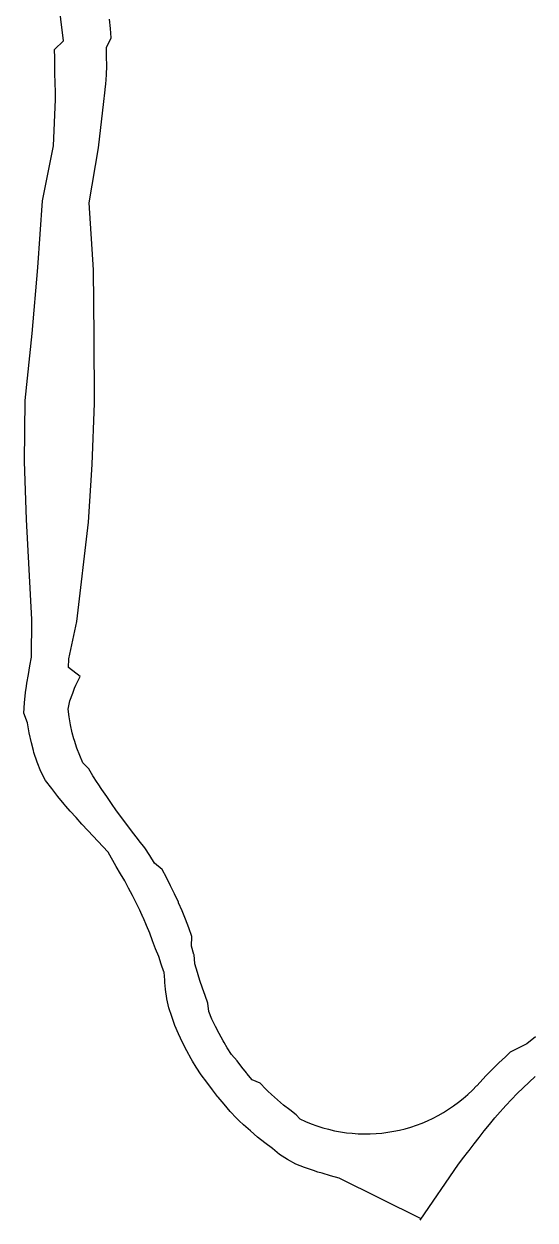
# Model space of a CAD drawing. Extents: x 543427 to 1094619, y 1843191 to 3687312.
# Drawn here: x 1091858.5 to 1091976.3, y 3685197.7 to 3685473.6 of the extents above; entities that cross this region are included whole.
import ezdxf

# ---------------------------------------------------------------- set-up
doc = ezdxf.new("R2010")
doc.units = 0
doc.layers.add('GPMB', color=7, linetype='Continuous')
doc.layers.add('SanNen', color=7, linetype='Continuous')

# ---------------------------------------------------------------- blocks, each defined once
blk = doc.blocks.new('1')
at = {"layer": 'GPMB'}
for p, q in [((5462.4561, 18425.194), (5462.442, 18425.3086)), ((5462.4561, 18425.194), (5462.442, 18425.3086)), ((5462.4561, 18425.194), (5462.442, 18425.3086)), ((5462.5645, 18425.2223), (5462.5625, 18425.2437)), ((5462.5645, 18425.2223), (5462.5625, 18425.2437)), ((5462.5661, 18425.2009), (5462.5645, 18425.2223)), ((5462.5661, 18425.2009), (5462.5645, 18425.2223)), ((5462.4352, 18425.1738), (5462.4561, 18425.194)), ((5462.4352, 18425.1738), (5462.4561, 18425.194)), ((5462.4352, 18425.1738), (5462.4561, 18425.194)), ((5462.5549, 18425.179), (5462.5661, 18425.2009)), ((5462.5549, 18425.179), (5462.5661, 18425.2009)), ((5462.4359, 18425.155), (5462.4352, 18425.1738)), ((5462.4359, 18425.155), (5462.4352, 18425.1738)), ((5462.4359, 18425.155), (5462.4352, 18425.1738)), ((5462.5556, 18425.1578), (5462.5549, 18425.179)), ((5462.5556, 18425.1578), (5462.5549, 18425.179)), ((5462.4361, 18425.1362), (5462.4359, 18425.155)), ((5462.4361, 18425.1362), (5462.4359, 18425.155)), ((5462.4361, 18425.1362), (5462.4359, 18425.155)), ((5462.4365, 18425.1174), (5462.4361, 18425.1362)), ((5462.4365, 18425.1174), (5462.4361, 18425.1362)), ((5462.4365, 18425.1174), (5462.4361, 18425.1362)), ((5462.5552, 18425.1154), (5462.5559, 18425.1366)), ((5462.5552, 18425.1154), (5462.5559, 18425.1366)), ((5462.5559, 18425.1366), (5462.5556, 18425.1578)), ((5462.5559, 18425.1366), (5462.5556, 18425.1578)), ((5462.4372, 18425.0985), (5462.4365, 18425.1174)), ((5462.4372, 18425.0985), (5462.4365, 18425.1174)), ((5462.4372, 18425.0985), (5462.4365, 18425.1174)), ((5462.5534, 18425.0942), (5462.5552, 18425.1154)), ((5462.5534, 18425.0942), (5462.5552, 18425.1154)), ((5462.4373, 18425.0938), (5462.4372, 18425.0985)), ((5462.4373, 18425.0938), (5462.4372, 18425.0985)), ((5462.4373, 18425.0938), (5462.4372, 18425.0985)), ((5462.4375, 18425.0788), (5462.4373, 18425.0938)), ((5462.4375, 18425.0788), (5462.4373, 18425.0938)), ((5462.4375, 18425.0788), (5462.4373, 18425.0938)), ((5462.4378, 18425.0587), (5462.4375, 18425.0788)), ((5462.4378, 18425.0587), (5462.4375, 18425.0788)), ((5462.4378, 18425.0587), (5462.4375, 18425.0788)), ((5462.5515, 18425.074), (5462.5529, 18425.0889)), ((5462.5515, 18425.074), (5462.5529, 18425.0889)), ((5462.5529, 18425.0889), (5462.5534, 18425.0942)), ((5462.5529, 18425.0889), (5462.5534, 18425.0942)), ((5462.4335, 18424.9515), (5462.4378, 18425.0587)), ((5462.4335, 18424.9515), (5462.4378, 18425.0587)), ((5462.4335, 18424.9515), (5462.4378, 18425.0587)), ((5462.5367, 18424.9471), (5462.5495, 18425.054)), ((5462.5367, 18424.9471), (5462.5495, 18425.054)), ((5462.5495, 18425.054), (5462.5515, 18425.074)), ((5462.5495, 18425.054), (5462.5515, 18425.074)), ((5462.4075, 18424.8246), (5462.4335, 18424.9515)), ((5462.4075, 18424.8246), (5462.4335, 18424.9515)), ((5462.4075, 18424.8246), (5462.4335, 18424.9515)), ((5462.5153, 18424.82), (5462.5367, 18424.9471)), ((5462.5153, 18424.82), (5462.5367, 18424.9471)), ((5462.3968, 18424.6715), (5462.4075, 18424.8246)), ((5462.3968, 18424.6715), (5462.4075, 18424.8246)), ((5462.3968, 18424.6715), (5462.4075, 18424.8246)), ((5462.525, 18424.6661), (5462.5153, 18424.82)), ((5462.525, 18424.6661), (5462.5153, 18424.82)), ((5462.3836, 18424.5186), (5462.3968, 18424.6715)), ((5462.3836, 18424.5186), (5462.3968, 18424.6715)), ((5462.3836, 18424.5186), (5462.3968, 18424.6715)), ((5462.5265, 18424.5126), (5462.525, 18424.6661)), ((5462.5265, 18424.5126), (5462.525, 18424.6661)), ((5462.3677, 18424.3646), (5462.3836, 18424.5186)), ((5462.3677, 18424.3646), (5462.3836, 18424.5186)), ((5462.3677, 18424.3646), (5462.3836, 18424.5186)), ((5462.5276, 18424.3579), (5462.5265, 18424.5126)), ((5462.5276, 18424.3579), (5462.5265, 18424.5126)), ((5462.3664, 18424.2234), (5462.3677, 18424.3646)), ((5462.3664, 18424.2234), (5462.3677, 18424.3646)), ((5462.3664, 18424.2234), (5462.3677, 18424.3646)), ((5462.5222, 18424.2169), (5462.5276, 18424.3579)), ((5462.5222, 18424.2169), (5462.5276, 18424.3579)), ((5462.3709, 18424.0899), (5462.3664, 18424.2234)), ((5462.3709, 18424.0899), (5462.3664, 18424.2234)), ((5462.3709, 18424.0899), (5462.3664, 18424.2234)), ((5462.514, 18424.0839), (5462.5222, 18424.2169)), ((5462.514, 18424.0839), (5462.5222, 18424.2169)), ((5462.3833, 18423.8592), (5462.3709, 18424.0899)), ((5462.3833, 18423.8592), (5462.3709, 18424.0899)), ((5462.3833, 18423.8592), (5462.3709, 18424.0899)), ((5462.4871, 18423.8549), (5462.514, 18424.0839)), ((5462.4871, 18423.8549), (5462.514, 18424.0839)), ((5462.3824, 18423.7722), (5462.3833, 18423.8592)), ((5462.3824, 18423.7722), (5462.3833, 18423.8592)), ((5462.3824, 18423.7722), (5462.3833, 18423.8592)), ((5462.4688, 18423.7686), (5462.4871, 18423.8549)), ((5462.4688, 18423.7686), (5462.4871, 18423.8549)), ((5462.3754, 18423.7325), (5462.3789, 18423.7523)), ((5462.3754, 18423.7325), (5462.3789, 18423.7523)), ((5462.3754, 18423.7325), (5462.3789, 18423.7523)), ((5462.3789, 18423.7523), (5462.3824, 18423.7722)), ((5462.3789, 18423.7523), (5462.3824, 18423.7722)), ((5462.3789, 18423.7523), (5462.3824, 18423.7722)), ((5462.4679, 18423.7486), (5462.4688, 18423.7686)), ((5462.4679, 18423.7486), (5462.4688, 18423.7686)), ((5462.3719, 18423.7126), (5462.3754, 18423.7325)), ((5462.3719, 18423.7126), (5462.3754, 18423.7325)), ((5462.3719, 18423.7126), (5462.3754, 18423.7325)), ((5462.4944, 18423.7275), (5462.4679, 18423.7486)), ((5462.4944, 18423.7275), (5462.4679, 18423.7486)), ((5462.4845, 18423.7079), (5462.4944, 18423.7275)), ((5462.4845, 18423.7079), (5462.4944, 18423.7275)), ((5462.3685, 18423.6906), (5462.3706, 18423.7054)), ((5462.3685, 18423.6906), (5462.3706, 18423.7054)), ((5462.3685, 18423.6906), (5462.3706, 18423.7054)), ((5462.3706, 18423.7054), (5462.3719, 18423.7126)), ((5462.3706, 18423.7054), (5462.3719, 18423.7126)), ((5462.3706, 18423.7054), (5462.3719, 18423.7126)), ((5462.4774, 18423.6895), (5462.4813, 18423.7007)), ((5462.4774, 18423.6895), (5462.4813, 18423.7007)), ((5462.4813, 18423.7007), (5462.4845, 18423.7079)), ((5462.4813, 18423.7007), (5462.4845, 18423.7079)), ((5462.3662, 18423.6671), (5462.3685, 18423.6906)), ((5462.3662, 18423.6671), (5462.3685, 18423.6906)), ((5462.3662, 18423.6671), (5462.3685, 18423.6906)), ((5462.4671, 18423.6526), (5462.4704, 18423.6713)), ((5462.4671, 18423.6526), (5462.4704, 18423.6713)), ((5462.4704, 18423.6713), (5462.4774, 18423.6895)), ((5462.4704, 18423.6713), (5462.4774, 18423.6895)), ((5462.3651, 18423.6435), (5462.3662, 18423.6671)), ((5462.3651, 18423.6435), (5462.3662, 18423.6671)), ((5462.3651, 18423.6435), (5462.3662, 18423.6671)), ((5462.3736, 18423.6208), (5462.3651, 18423.6435)), ((5462.3736, 18423.6208), (5462.3651, 18423.6435)), ((5462.3736, 18423.6208), (5462.3651, 18423.6435)), ((5462.4693, 18423.6343), (5462.4671, 18423.6526)), ((5462.4693, 18423.6343), (5462.4671, 18423.6526)), ((5462.3772, 18423.5978), (5462.3736, 18423.6208)), ((5462.3772, 18423.5978), (5462.3736, 18423.6208)), ((5462.3772, 18423.5978), (5462.3736, 18423.6208)), ((5462.4724, 18423.616), (5462.4693, 18423.6343)), ((5462.4724, 18423.616), (5462.4693, 18423.6343)), ((5462.4763, 18423.598), (5462.4724, 18423.616)), ((5462.4763, 18423.598), (5462.4724, 18423.616)), ((5462.3821, 18423.5749), (5462.3772, 18423.5978)), ((5462.3821, 18423.5749), (5462.3772, 18423.5978)), ((5462.3821, 18423.5749), (5462.3772, 18423.5978)), ((5462.4802, 18423.5836), (5462.4763, 18423.598)), ((5462.4802, 18423.5836), (5462.4763, 18423.598)), ((5462.387, 18423.5568), (5462.3821, 18423.5749)), ((5462.387, 18423.5568), (5462.3821, 18423.5749)), ((5462.387, 18423.5568), (5462.3821, 18423.5749)), ((5462.4812, 18423.5801), (5462.4802, 18423.5836)), ((5462.4812, 18423.5801), (5462.4802, 18423.5836)), ((5462.4869, 18423.5625), (5462.4812, 18423.5801)), ((5462.4869, 18423.5625), (5462.4812, 18423.5801)), ((5462.4935, 18423.5453), (5462.4869, 18423.5625)), ((5462.4935, 18423.5453), (5462.4869, 18423.5625)), ((5462.3882, 18423.5524), (5462.387, 18423.5568)), ((5462.3882, 18423.5524), (5462.387, 18423.5568)), ((5462.3882, 18423.5524), (5462.387, 18423.5568)), ((5462.3955, 18423.5302), (5462.3882, 18423.5524)), ((5462.3955, 18423.5302), (5462.3882, 18423.5524)), ((5462.3955, 18423.5302), (5462.3882, 18423.5524)), ((5462.5009, 18423.5283), (5462.4935, 18423.5453)), ((5462.5009, 18423.5283), (5462.4935, 18423.5453)), ((5462.4038, 18423.5084), (5462.3955, 18423.5302)), ((5462.4038, 18423.5084), (5462.3955, 18423.5302)), ((5462.4038, 18423.5084), (5462.3955, 18423.5302)), ((5462.4144, 18423.4876), (5462.4038, 18423.5084)), ((5462.4144, 18423.4876), (5462.4038, 18423.5084)), ((5462.4144, 18423.4876), (5462.4038, 18423.5084)), ((5462.5147, 18423.5147), (5462.5009, 18423.5283)), ((5462.5147, 18423.5147), (5462.5009, 18423.5283)), ((5462.5236, 18423.4989), (5462.5147, 18423.5147)), ((5462.5236, 18423.4989), (5462.5147, 18423.5147)), ((5462.4296, 18423.4694), (5462.4144, 18423.4876)), ((5462.4296, 18423.4694), (5462.4144, 18423.4876)), ((5462.4296, 18423.4694), (5462.4144, 18423.4876)), ((5462.5334, 18423.4835), (5462.5236, 18423.4989)), ((5462.5334, 18423.4835), (5462.5236, 18423.4989)), ((5462.5359, 18423.4798), (5462.5334, 18423.4835)), ((5462.5359, 18423.4798), (5462.5334, 18423.4835)), ((5462.5444, 18423.4674), (5462.5359, 18423.4798)), ((5462.5444, 18423.4674), (5462.5359, 18423.4798)), ((5462.4432, 18423.4507), (5462.4296, 18423.4694)), ((5462.4432, 18423.4507), (5462.4296, 18423.4694)), ((5462.4432, 18423.4507), (5462.4296, 18423.4694)), ((5462.4577, 18423.4329), (5462.4432, 18423.4507)), ((5462.4577, 18423.4329), (5462.4432, 18423.4507)), ((5462.4577, 18423.4329), (5462.4432, 18423.4507)), ((5462.5558, 18423.4509), (5462.5444, 18423.4674)), ((5462.5558, 18423.4509), (5462.5444, 18423.4674)), ((5462.5671, 18423.4345), (5462.5558, 18423.4509)), ((5462.5671, 18423.4345), (5462.5558, 18423.4509)), ((5462.4614, 18423.4285), (5462.4577, 18423.4329)), ((5462.4614, 18423.4285), (5462.4577, 18423.4329)), ((5462.4614, 18423.4285), (5462.4577, 18423.4329)), ((5462.4716, 18423.4173), (5462.4614, 18423.4285)), ((5462.4716, 18423.4173), (5462.4614, 18423.4285)), ((5462.4716, 18423.4173), (5462.4614, 18423.4285)), ((5462.5784, 18423.418), (5462.5671, 18423.4345)), ((5462.5784, 18423.418), (5462.5671, 18423.4345)), ((5462.4851, 18423.4023), (5462.4716, 18423.4173)), ((5462.4851, 18423.4023), (5462.4716, 18423.4173)), ((5462.4851, 18423.4023), (5462.4716, 18423.4173)), ((5462.4986, 18423.3874), (5462.4851, 18423.4023)), ((5462.4986, 18423.3874), (5462.4851, 18423.4023)), ((5462.4986, 18423.3874), (5462.4851, 18423.4023)), ((5462.618, 18423.3646), (5462.5784, 18423.418)), ((5462.618, 18423.3646), (5462.5784, 18423.418)), ((5462.5121, 18423.3724), (5462.4986, 18423.3874)), ((5462.5121, 18423.3724), (5462.4986, 18423.3874)), ((5462.5121, 18423.3724), (5462.4986, 18423.3874)), ((5462.5593, 18423.3225), (5462.5121, 18423.3724)), ((5462.5593, 18423.3225), (5462.5121, 18423.3724)), ((5462.5593, 18423.3225), (5462.5121, 18423.3724)), ((5462.6287, 18423.3511), (5462.618, 18423.3646)), ((5462.6287, 18423.3511), (5462.618, 18423.3646)), ((5462.6306, 18423.3488), (5462.6287, 18423.3511)), ((5462.6306, 18423.3488), (5462.6287, 18423.3511)), ((5462.6433, 18423.3322), (5462.6306, 18423.3488)), ((5462.6433, 18423.3322), (5462.6306, 18423.3488)), ((5462.5778, 18423.2896), (5462.5593, 18423.3225)), ((5462.5778, 18423.2896), (5462.5593, 18423.3225)), ((5462.5778, 18423.2896), (5462.5593, 18423.3225)), ((5462.6553, 18423.315), (5462.6433, 18423.3322)), ((5462.6553, 18423.315), (5462.6433, 18423.3322)), ((5462.6661, 18423.297), (5462.6553, 18423.315)), ((5462.6661, 18423.297), (5462.6553, 18423.315)), ((5462.5874, 18423.2729), (5462.5778, 18423.2896)), ((5462.5874, 18423.2729), (5462.5778, 18423.2896)), ((5462.5874, 18423.2729), (5462.5778, 18423.2896)), ((5462.6832, 18423.2826), (5462.6661, 18423.297)), ((5462.6832, 18423.2826), (5462.6661, 18423.297)), ((5462.6933, 18423.264), (5462.6832, 18423.2826)), ((5462.6933, 18423.264), (5462.6832, 18423.2826)), ((5462.5972, 18423.2565), (5462.5874, 18423.2729)), ((5462.5972, 18423.2565), (5462.5874, 18423.2729)), ((5462.5972, 18423.2565), (5462.5874, 18423.2729)), ((5462.6059, 18423.2395), (5462.5972, 18423.2565)), ((5462.6059, 18423.2395), (5462.5972, 18423.2565)), ((5462.6059, 18423.2395), (5462.5972, 18423.2565)), ((5462.703, 18423.2452), (5462.6933, 18423.264)), ((5462.703, 18423.2452), (5462.6933, 18423.264)), ((5462.615, 18423.2226), (5462.6059, 18423.2395)), ((5462.615, 18423.2226), (5462.6059, 18423.2395)), ((5462.615, 18423.2226), (5462.6059, 18423.2395)), ((5462.7122, 18423.2262), (5462.703, 18423.2452)), ((5462.7122, 18423.2262), (5462.703, 18423.2452)), ((5462.6238, 18423.2056), (5462.615, 18423.2226)), ((5462.6238, 18423.2056), (5462.615, 18423.2226)), ((5462.6238, 18423.2056), (5462.615, 18423.2226)), ((5462.6321, 18423.1884), (5462.6238, 18423.2056)), ((5462.6321, 18423.1884), (5462.6238, 18423.2056)), ((5462.6321, 18423.1884), (5462.6238, 18423.2056)), ((5462.721, 18423.207), (5462.7122, 18423.2262)), ((5462.721, 18423.207), (5462.7122, 18423.2262)), ((5462.7215, 18423.2059), (5462.721, 18423.207)), ((5462.7215, 18423.2059), (5462.721, 18423.207)), ((5462.7294, 18423.1875), (5462.7215, 18423.2059)), ((5462.7294, 18423.1875), (5462.7215, 18423.2059)), ((5462.6401, 18423.171), (5462.6321, 18423.1884)), ((5462.6401, 18423.171), (5462.6321, 18423.1884)), ((5462.6401, 18423.171), (5462.6321, 18423.1884)), ((5462.7373, 18423.1679), (5462.7294, 18423.1875)), ((5462.7373, 18423.1679), (5462.7294, 18423.1875)), ((5462.6405, 18423.1701), (5462.6401, 18423.171)), ((5462.6405, 18423.1701), (5462.6401, 18423.171)), ((5462.6405, 18423.1701), (5462.6401, 18423.171)), ((5462.6477, 18423.1535), (5462.6405, 18423.1701)), ((5462.6477, 18423.1535), (5462.6405, 18423.1701)), ((5462.6477, 18423.1535), (5462.6405, 18423.1701)), ((5462.6548, 18423.1357), (5462.6477, 18423.1535)), ((5462.6548, 18423.1357), (5462.6477, 18423.1535)), ((5462.6548, 18423.1357), (5462.6477, 18423.1535)), ((5462.7447, 18423.1482), (5462.7373, 18423.1679)), ((5462.7447, 18423.1482), (5462.7373, 18423.1679)), ((5462.7518, 18423.1282), (5462.7447, 18423.1482)), ((5462.7518, 18423.1282), (5462.7447, 18423.1482)), ((5462.6616, 18423.1178), (5462.6548, 18423.1357)), ((5462.6616, 18423.1178), (5462.6548, 18423.1357)), ((5462.6616, 18423.1178), (5462.6548, 18423.1357)), ((5462.6679, 18423.0998), (5462.6616, 18423.1178)), ((5462.6679, 18423.0998), (5462.6616, 18423.1178)), ((5462.6679, 18423.0998), (5462.6616, 18423.1178)), ((5462.7509, 18423.1058), (5462.7518, 18423.1282)), ((5462.7509, 18423.1058), (5462.7518, 18423.1282)), ((5462.6759, 18423.0822), (5462.6679, 18423.0998)), ((5462.6759, 18423.0822), (5462.6679, 18423.0998)), ((5462.6759, 18423.0822), (5462.6679, 18423.0998)), ((5462.7568, 18423.0865), (5462.7509, 18423.1058)), ((5462.7568, 18423.0865), (5462.7509, 18423.1058)), ((5462.6813, 18423.0645), (5462.6759, 18423.0822)), ((5462.6813, 18423.0645), (5462.6759, 18423.0822)), ((5462.6813, 18423.0645), (5462.6759, 18423.0822)), ((5462.6815, 18423.0639), (5462.6813, 18423.0645)), ((5462.6815, 18423.0639), (5462.6813, 18423.0645)), ((5462.6815, 18423.0639), (5462.6813, 18423.0645)), ((5462.6877, 18423.0464), (5462.6815, 18423.0639)), ((5462.6877, 18423.0464), (5462.6815, 18423.0639)), ((5462.6877, 18423.0464), (5462.6815, 18423.0639)), ((5462.757, 18423.0858), (5462.7568, 18423.0865)), ((5462.757, 18423.0858), (5462.7568, 18423.0865)), ((5462.7587, 18423.0653), (5462.757, 18423.0858)), ((5462.7587, 18423.0653), (5462.757, 18423.0858)), ((5462.759, 18423.0646), (5462.7587, 18423.0653)), ((5462.759, 18423.0646), (5462.7587, 18423.0653)), ((5462.7648, 18423.0453), (5462.759, 18423.0646)), ((5462.7648, 18423.0453), (5462.759, 18423.0646)), ((5462.6878, 18423.0457), (5462.6877, 18423.0464)), ((5462.6878, 18423.0457), (5462.6877, 18423.0464)), ((5462.6878, 18423.0457), (5462.6877, 18423.0464)), ((5462.6895, 18423.0271), (5462.6878, 18423.0457)), ((5462.6895, 18423.0271), (5462.6878, 18423.0457)), ((5462.6895, 18423.0271), (5462.6878, 18423.0457)), ((5462.7651, 18423.0446), (5462.7648, 18423.0453)), ((5462.7651, 18423.0446), (5462.7648, 18423.0453)), ((5462.7665, 18423.0396), (5462.7651, 18423.0446)), ((5462.7665, 18423.0396), (5462.7651, 18423.0446)), ((5462.7704, 18423.0268), (5462.7665, 18423.0396)), ((5462.7665, 18423.0396), (5462.7665, 18423.0396)), ((5462.7704, 18423.0268), (5462.7665, 18423.0396)), ((5462.7665, 18423.0396), (5462.7665, 18423.0396)), ((5462.6896, 18423.0264), (5462.6895, 18423.0271)), ((5462.6896, 18423.0264), (5462.6895, 18423.0271)), ((5462.6896, 18423.0264), (5462.6895, 18423.0271)), ((5462.69, 18423.0216), (5462.6896, 18423.0264)), ((5462.69, 18423.0216), (5462.6896, 18423.0264)), ((5462.69, 18423.0216), (5462.6896, 18423.0264)), ((5462.6915, 18423.0063), (5462.69, 18423.0216)), ((5462.69, 18423.0216), (5462.69, 18423.0216)), ((5462.6915, 18423.0063), (5462.69, 18423.0216)), ((5462.69, 18423.0216), (5462.69, 18423.0216)), ((5462.6915, 18423.0063), (5462.69, 18423.0216)), ((5462.69, 18423.0216), (5462.69, 18423.0216)), ((5462.7706, 18423.0262), (5462.7704, 18423.0268)), ((5462.7706, 18423.0262), (5462.7704, 18423.0268)), ((5462.7764, 18423.0091), (5462.7706, 18423.0262)), ((5462.7764, 18423.0091), (5462.7706, 18423.0262)), ((5462.7766, 18423.0085), (5462.7764, 18423.0091)), ((5462.7766, 18423.0085), (5462.7764, 18423.0091)), ((5462.7827, 18422.9916), (5462.7766, 18423.0085)), ((5462.7827, 18422.9916), (5462.7766, 18423.0085)), ((5462.6916, 18423.0055), (5462.6915, 18423.0063)), ((5462.6916, 18423.0055), (5462.6915, 18423.0063)), ((5462.6916, 18423.0055), (5462.6915, 18423.0063)), ((5462.6944, 18422.9848), (5462.6916, 18423.0055)), ((5462.6944, 18422.9848), (5462.6916, 18423.0055)), ((5462.6944, 18422.9848), (5462.6916, 18423.0055)), ((5462.6945, 18422.9841), (5462.6944, 18422.9848)), ((5462.6945, 18422.9841), (5462.6944, 18422.9848)), ((5462.6945, 18422.9841), (5462.6944, 18422.9848)), ((5462.6986, 18422.9636), (5462.6945, 18422.9841)), ((5462.6986, 18422.9636), (5462.6945, 18422.9841)), ((5462.6986, 18422.9636), (5462.6945, 18422.9841)), ((5462.7889, 18422.9741), (5462.7827, 18422.9916)), ((5462.7889, 18422.9741), (5462.7827, 18422.9916)), ((5462.7058, 18422.9433), (5462.6986, 18422.9636)), ((5462.7058, 18422.9433), (5462.6986, 18422.9636)), ((5462.7058, 18422.9433), (5462.6986, 18422.9636)), ((5462.7909, 18422.9549), (5462.7889, 18422.9741)), ((5462.7909, 18422.9549), (5462.7889, 18422.9741)), ((5462.7983, 18422.9376), (5462.7909, 18422.9549)), ((5462.7983, 18422.9376), (5462.7909, 18422.9549)), ((5462.7128, 18422.9229), (5462.7058, 18422.9433)), ((5462.7128, 18422.9229), (5462.7058, 18422.9433)), ((5462.7128, 18422.9229), (5462.7058, 18422.9433)), ((5462.8063, 18422.9206), (5462.7983, 18422.9376)), ((5462.8063, 18422.9206), (5462.7983, 18422.9376)), ((5462.7213, 18422.9031), (5462.7128, 18422.9229)), ((5462.7213, 18422.9031), (5462.7128, 18422.9229)), ((5462.7213, 18422.9031), (5462.7128, 18422.9229)), ((5462.7304, 18422.8835), (5462.7213, 18422.9031)), ((5462.7304, 18422.8835), (5462.7213, 18422.9031)), ((5462.7304, 18422.8835), (5462.7213, 18422.9031)), ((5462.8148, 18422.9039), (5462.8063, 18422.9206)), ((5462.8148, 18422.9039), (5462.8063, 18422.9206)), ((5462.8239, 18422.8875), (5462.8148, 18422.9039)), ((5462.8239, 18422.8875), (5462.8148, 18422.9039)), ((5463.5437, 18422.8964), (5463.5239, 18422.8801)), ((5463.5437, 18422.8964), (5463.5239, 18422.8801)), ((5462.7402, 18422.8643), (5462.7304, 18422.8835)), ((5462.7402, 18422.8643), (5462.7304, 18422.8835)), ((5462.7402, 18422.8643), (5462.7304, 18422.8835)), ((5462.8263, 18422.8833), (5462.8239, 18422.8875)), ((5462.8263, 18422.8833), (5462.8239, 18422.8875)), ((5462.8335, 18422.8714), (5462.8263, 18422.8833)), ((5462.8335, 18422.8714), (5462.8263, 18422.8833)), ((5462.8436, 18422.8556), (5462.8335, 18422.8714)), ((5462.8436, 18422.8556), (5462.8335, 18422.8714)), ((5463.5239, 18422.8801), (5463.4857, 18422.8609)), ((5463.5239, 18422.8801), (5463.4857, 18422.8609)), ((5462.7507, 18422.8454), (5462.7402, 18422.8643)), ((5462.7507, 18422.8454), (5462.7402, 18422.8643)), ((5462.7507, 18422.8454), (5462.7402, 18422.8643)), ((5462.7534, 18422.8406), (5462.7507, 18422.8454)), ((5462.7534, 18422.8406), (5462.7507, 18422.8454)), ((5462.7534, 18422.8406), (5462.7507, 18422.8454)), ((5462.8561, 18422.8415), (5462.8436, 18422.8556)), ((5462.8561, 18422.8415), (5462.8436, 18422.8556)), ((5462.8672, 18422.8265), (5462.8561, 18422.8415)), ((5462.8672, 18422.8265), (5462.8561, 18422.8415)), ((5463.4744, 18422.8507), (5463.4594, 18422.8365)), ((5463.4744, 18422.8507), (5463.4594, 18422.8365)), ((5463.4857, 18422.8609), (5463.4744, 18422.8507)), ((5463.4857, 18422.8609), (5463.4744, 18422.8507)), ((5462.7617, 18422.8269), (5462.7534, 18422.8406)), ((5462.7617, 18422.8269), (5462.7534, 18422.8406)), ((5462.7617, 18422.8269), (5462.7534, 18422.8406)), ((5462.7734, 18422.8088), (5462.7617, 18422.8269)), ((5462.7734, 18422.8088), (5462.7617, 18422.8269)), ((5462.7734, 18422.8088), (5462.7617, 18422.8269)), ((5462.8776, 18422.8134), (5462.8672, 18422.8265)), ((5462.8776, 18422.8134), (5462.8672, 18422.8265)), ((5463.4447, 18422.822), (5463.4303, 18422.8071)), ((5463.4447, 18422.822), (5463.4303, 18422.8071)), ((5463.4594, 18422.8365), (5463.4447, 18422.822)), ((5463.4594, 18422.8365), (5463.4447, 18422.822)), ((5462.7865, 18422.7916), (5462.7734, 18422.8088)), ((5462.7865, 18422.7916), (5462.7734, 18422.8088)), ((5462.7865, 18422.7916), (5462.7734, 18422.8088)), ((5462.7993, 18422.7743), (5462.7865, 18422.7916)), ((5462.7993, 18422.7743), (5462.7865, 18422.7916)), ((5462.7993, 18422.7743), (5462.7865, 18422.7916)), ((5462.8789, 18422.8118), (5462.8776, 18422.8134)), ((5462.8789, 18422.8118), (5462.8776, 18422.8134)), ((5462.891, 18422.7976), (5462.8789, 18422.8118)), ((5462.891, 18422.7976), (5462.8789, 18422.8118)), ((5462.9094, 18422.7893), (5462.891, 18422.7976)), ((5462.9094, 18422.7893), (5462.891, 18422.7976)), ((5462.9222, 18422.7761), (5462.9094, 18422.7893)), ((5462.9222, 18422.7761), (5462.9094, 18422.7893)), ((5463.4303, 18422.8071), (5463.4083, 18422.7836)), ((5463.4303, 18422.8071), (5463.4083, 18422.7836)), ((5463.5151, 18422.779), (5463.5289, 18422.7921)), ((5463.5289, 18422.7921), (5463.5428, 18422.8048)), ((5462.8112, 18422.7592), (5462.7993, 18422.7743)), ((5462.8112, 18422.7592), (5462.7993, 18422.7743)), ((5462.8112, 18422.7592), (5462.7993, 18422.7743)), ((5462.8127, 18422.7574), (5462.8112, 18422.7592)), ((5462.8127, 18422.7574), (5462.8112, 18422.7592)), ((5462.8127, 18422.7574), (5462.8112, 18422.7592)), ((5462.9274, 18422.771), (5462.9222, 18422.7761)), ((5462.9274, 18422.771), (5462.9222, 18422.7761)), ((5462.9355, 18422.7633), (5462.9274, 18422.771)), ((5462.9355, 18422.7633), (5462.9274, 18422.771)), ((5462.9492, 18422.751), (5462.9355, 18422.7633)), ((5462.9492, 18422.751), (5462.9355, 18422.7633)), ((5463.4882, 18422.7519), (5463.5015, 18422.7656)), ((5463.5015, 18422.7656), (5463.5151, 18422.779)), ((5462.8266, 18422.741), (5462.8127, 18422.7574)), ((5462.8266, 18422.741), (5462.8127, 18422.7574)), ((5462.8266, 18422.741), (5462.8127, 18422.7574)), ((5462.8402, 18422.7242), (5462.8266, 18422.741)), ((5462.8402, 18422.7242), (5462.8266, 18422.741)), ((5462.8402, 18422.7242), (5462.8266, 18422.741)), ((5462.9633, 18422.7392), (5462.9492, 18422.751)), ((5462.9633, 18422.7392), (5462.9492, 18422.751)), ((5462.9778, 18422.7278), (5462.9633, 18422.7392)), ((5462.9778, 18422.7278), (5462.9633, 18422.7392)), ((5463.4624, 18422.7238), (5463.4691, 18422.7313)), ((5463.4691, 18422.7313), (5463.4752, 18422.738)), ((5463.4752, 18422.738), (5463.4882, 18422.7519)), ((5462.8552, 18422.7087), (5462.8402, 18422.7242)), ((5462.8552, 18422.7087), (5462.8402, 18422.7242)), ((5462.8552, 18422.7087), (5462.8402, 18422.7242)), ((5462.8613, 18422.7027), (5462.8552, 18422.7087)), ((5462.8613, 18422.7027), (5462.8552, 18422.7087)), ((5462.8613, 18422.7027), (5462.8552, 18422.7087)), ((5462.9926, 18422.7169), (5462.9778, 18422.7278)), ((5462.9926, 18422.7169), (5462.9778, 18422.7278)), ((5463.0009, 18422.7072), (5462.9926, 18422.7169)), ((5463.0009, 18422.7072), (5462.9926, 18422.7169)), ((5463.4378, 18422.6946), (5463.45, 18422.7093)), ((5463.45, 18422.7093), (5463.4624, 18422.7238)), ((5462.8708, 18422.6937), (5462.8613, 18422.7027)), ((5462.8708, 18422.6937), (5462.8613, 18422.7027)), ((5462.8708, 18422.6937), (5462.8613, 18422.7027)), ((5462.8868, 18422.6793), (5462.8708, 18422.6937)), ((5462.8868, 18422.6793), (5462.8708, 18422.6937)), ((5462.8868, 18422.6793), (5462.8708, 18422.6937)), ((5462.9033, 18422.6654), (5462.8868, 18422.6793)), ((5462.9033, 18422.6654), (5462.8868, 18422.6793)), ((5462.9033, 18422.6654), (5462.8868, 18422.6793)), ((5463.4144, 18422.6645), (5463.4259, 18422.6797)), ((5463.4259, 18422.6797), (5463.4378, 18422.6946)), ((5462.9203, 18422.6521), (5462.9033, 18422.6654)), ((5462.9203, 18422.6521), (5462.9033, 18422.6654)), ((5462.9203, 18422.6521), (5462.9033, 18422.6654)), ((5462.9377, 18422.6393), (5462.9203, 18422.6521)), ((5462.9377, 18422.6393), (5462.9203, 18422.6521)), ((5462.9377, 18422.6393), (5462.9203, 18422.6521)), ((5463.3908, 18422.6345), (5463.4027, 18422.6494)), ((5463.4027, 18422.6494), (5463.4144, 18422.6645)), ((5462.9543, 18422.6253), (5462.9377, 18422.6393)), ((5462.9543, 18422.6253), (5462.9377, 18422.6393)), ((5462.9543, 18422.6253), (5462.9377, 18422.6393)), ((5462.9726, 18422.6136), (5462.9543, 18422.6253)), ((5462.9726, 18422.6136), (5462.9543, 18422.6253)), ((5462.9726, 18422.6136), (5462.9543, 18422.6253)), ((5463.3787, 18422.6188), (5463.3872, 18422.6299)), ((5463.3872, 18422.6299), (5463.3908, 18422.6345)), ((5462.9913, 18422.6026), (5462.9726, 18422.6136)), ((5462.9913, 18422.6026), (5462.9726, 18422.6136)), ((5462.9913, 18422.6026), (5462.9726, 18422.6136)), ((5463.0117, 18422.5949), (5462.9913, 18422.6026)), ((5463.0117, 18422.5949), (5462.9913, 18422.6026)), ((5463.0117, 18422.5949), (5462.9913, 18422.6026)), ((5463.0322, 18422.5879), (5463.0117, 18422.5949)), ((5463.0322, 18422.5879), (5463.0117, 18422.5949)), ((5463.0322, 18422.5879), (5463.0117, 18422.5949)), ((5463.2783, 18422.4738), (5463.3666, 18422.6029)), ((5463.3666, 18422.6029), (5463.3787, 18422.6188)), ((5463.0426, 18422.5847), (5463.0322, 18422.5879)), ((5463.0426, 18422.5847), (5463.0322, 18422.5879)), ((5463.0426, 18422.5847), (5463.0322, 18422.5879)), ((5463.0523, 18422.5819), (5463.0426, 18422.5847)), ((5463.0523, 18422.5819), (5463.0426, 18422.5847)), ((5463.0523, 18422.5819), (5463.0426, 18422.5847)), ((5463.0717, 18422.5762), (5463.0523, 18422.5819)), ((5463.0717, 18422.5762), (5463.0523, 18422.5819)), ((5463.0717, 18422.5762), (5463.0523, 18422.5819)), ((5463.0911, 18422.5706), (5463.0717, 18422.5762)), ((5463.0911, 18422.5706), (5463.0717, 18422.5762)), ((5463.0911, 18422.5706), (5463.0717, 18422.5762)), ((5463.2802, 18422.4765), (5463.0911, 18422.5706))]:
    blk.add_line(p, q, dxfattribs=at)
blk.add_arc((5463.1526, 18423.0226), 0.35, 244.3176, 316.9298, dxfattribs=at)
blk.add_arc((5463.1526, 18423.0226), 0.35, 244.3176, 316.9298, dxfattribs=at)

msp = doc.modelspace()

# ---------------------------------------------------------------- block references
at = {"layer": 'SanNen', "xscale": 100, "yscale": 100}
msp.add_blockref('1', (545621.97, 1842950.32), dxfattribs=at)

doc.saveas('drawing.dxf')
